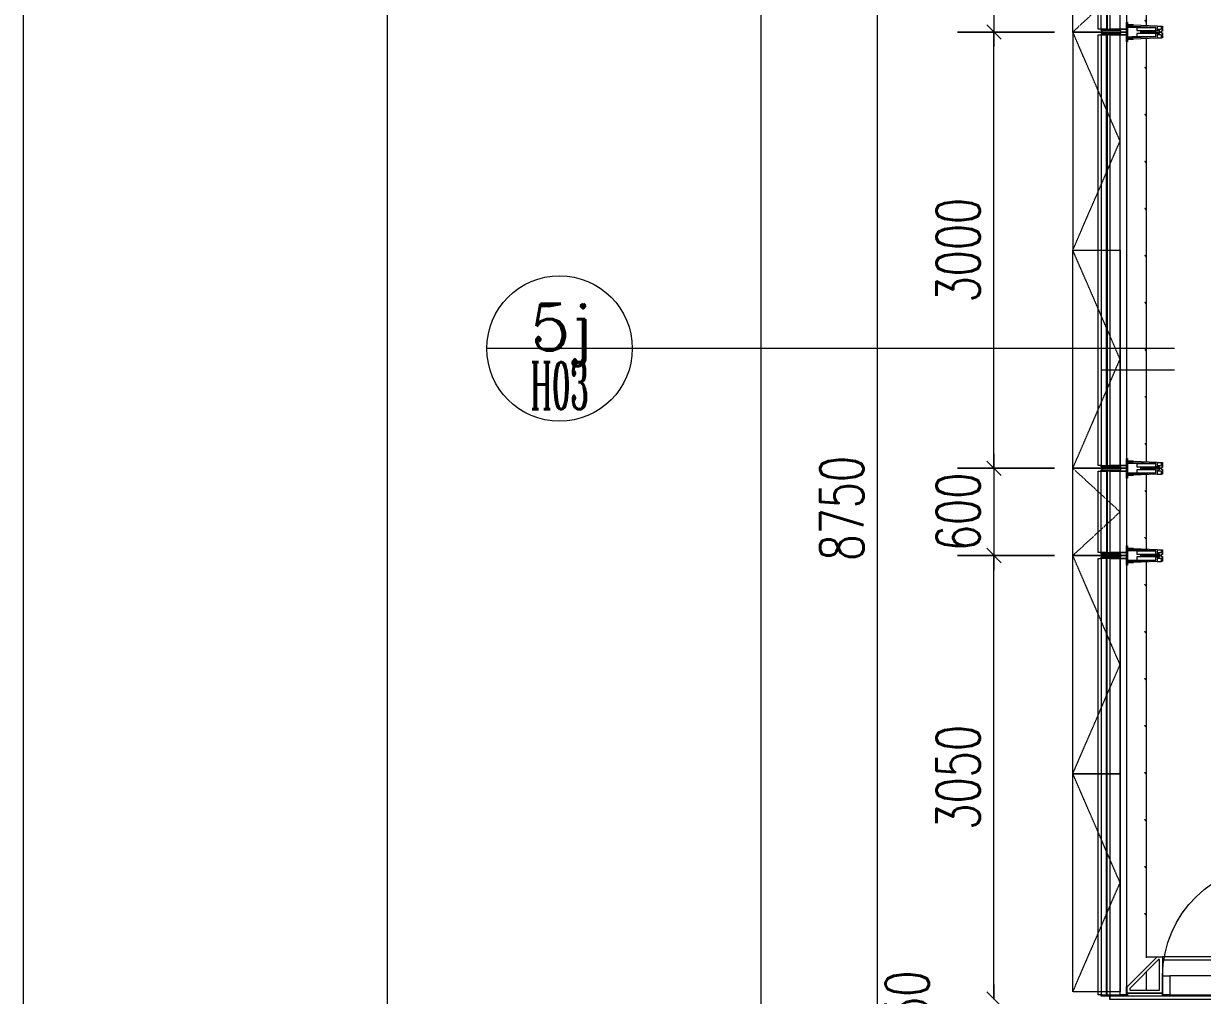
# Model space of a CAD drawing. Header units: millimetres. Extents: x 8533 to 398112, y -117646 to 105276.
# Drawn here: x 145809 to 153913, y 65180 to 71863 of the extents above; entities that cross this region are included whole.
import ezdxf

# ---------------------------------------------------------------- set-up
doc = ezdxf.new("R2010")
doc.units = ezdxf.units.MM
doc.linetypes.add('IMPORT-A-PMDT-10F$0$DASH _2_', pattern=[3.5, 2.5, -1])
for name, color, linetype, lineweight in [('A-D0TE-BF$0$A-Axis', 3, 'Continuous', 13), ('A-DIM-TF$0$A-Dims', 140, 'Continuous', 13), ('A-Iden-10F$0$A-Dims-IDEN', 13, 'Continuous', 13), ('A-PMDT-10F$0$A-GLAZ-CURT-CUT', 52, 'Continuous', 13), ('A-PMDT-10F$0$A-GLAZ-CURT-PRO', 13, 'Continuous', 13), ('A-PMDT-10F$0$Q-CASE-GM', 13, 'Continuous', 13), ('A1$0$TK', 4, 'Continuous', 13), ('A1$0$VHBoundary', 4, 'Continuous', 13), ('塔楼-ARC-10F-20250714_dwg', 8, 'Continuous', 13)]:
    doc.layers.add(name, color=color, linetype=linetype, lineweight=lineweight)
doc.styles.add('Complex_15', font='complex_.ttf', dxfattribs={"width": 1.009615, "height": 321.993789})
doc.styles.add('Complex_16', font='complex_.ttf', dxfattribs={"width": 0.452586, "height": 321.993789})
doc.styles.add('Simplex', font='simplex_.ttf', dxfattribs={"width": 0.705882, "height": 297.5})

# ---------------------------------------------------------------- blocks, each defined once
blk = doc.blocks.new('塔楼-ARC-10F-20250714_dwg_A-D0TE-BF-2024562-10F_ARC_46_000_')
at = {"layer": 'A-D0TE-BF$0$A-Axis'}
blk.add_line((-5416.1, -28250), (-5416.1, 8750), dxfattribs=at)
at = {"layer": 'A-D0TE-BF$0$A-Axis', "flags": 128}
blk.add_lwpolyline([(-4616.1, -28250), (-4616.1, -19500), (-4616.1, -16750), (-4616.1, -12450), (-4616.1, -9450), (-4616.1, -5750), (-4616.1, 0), (-4616.1, 8750)], dxfattribs=at)
at = {"layer": 'A-D0TE-BF$0$A-Axis', "color": 7, "insert": (-5011, 4375), "char_height": 297.5, "width": 917.896, "attachment_point": 2, "rotation": 90, "line_spacing_factor": 1.125731, "style": 'Simplex'}
blk.add_mtext('8750', dxfattribs=at)
blk = doc.blocks.new('塔楼-ARC-10F-20250714_dwg_A-DIM-TF$0$_ArchTick-2024609-10F_ARC_46_000_')
at = {"layer": 'A-DIM-TF$0$A-Dims'}
blk.add_line((-0.5, -0.5), (0.5, 0.5), dxfattribs=at)
blk = doc.blocks.new('塔楼-ARC-10F-20250714_dwg_A-DIM-TF-2024610-10F_ARC_46_000_')
at = {"layer": 'A-DIM-TF$0$A-Dims', "flags": 128}
for points in [[(-3816.1, 8250), (-3816.1, 7650), (-3816.1, 7550)], [(-3816.1, 4749.8), (-3816.1, 4649.8), (-3816.1, 7650)], [(-3816.1, 4649.8), (-3816.1, 4049.7), (-3816.1, 3949.7)], [(-3816.1, 1100), (-3816.1, 1000), (-3816.1, 4049.7)]]:
    blk.add_lwpolyline(points, dxfattribs=at)
for points in [[(-4066.1, 7650), (-3400, 7650)], [(-4066.1, 4649.8), (-3400, 4649.8)], [(-4066.1, 4049.7), (-3400, 4049.7)]]:
    blk.add_lwpolyline(points, close=True, dxfattribs=at)
at = {"xscale": 100, "yscale": 100, "zscale": 100}
for p, rotation in [((-3816.1, 7650), 90), ((-3816.1, 7650), 90), ((-3816.1, 4649.8), 270), ((-3816.1, 4649.8), 270), ((-3816.1, 4049.7), 90), ((-3816.1, 4049.7), 90), ((-3816.1, 1000), 270), ((-3816.1, 1000), 270)]:
    blk.add_blockref('塔楼-ARC-10F-20250714_dwg_A-DIM-TF$0$_ArchTick-2024609-10F_ARC_46_000_', p, dxfattribs=dict(at, rotation=rotation))
at = {"layer": 'A-DIM-TF$0$A-Dims', "color": 7, "char_height": 297.5, "attachment_point": 2, "rotation": 90, "line_spacing_factor": 1.125731, "style": 'Simplex'}
for s, insert, width in [('3000', (-4211, 6149.9), 917.896), ('600', (-4211, 4349.7), 688.422), ('3050', (-4211, 2524.8), 917.896), ('150', (-4561, 924.9), 641.81)]:
    blk.add_mtext(s, dxfattribs=dict(at, insert=insert, width=width))
blk = doc.blocks.new('塔楼-ARC-10F-20250714_dwg_A-Iden-10F-2024611-10F_ARC_46_000_')
at = {"layer": 'A-Iden-10F$0$A-Dims-IDEN'}
blk.add_line((-2574.1, 5323.8), (-3074.1, 5323.8), dxfattribs=at)
at = {"layer": 'A-Iden-10F$0$A-Dims-IDEN', "flags": 128}
blk.add_lwpolyline([(-2574.1, 5473.8), (-5436.7, 5473.8), (-6302.4, 5473.8), (-7302.4, 5473.8)], dxfattribs=at)
at = {"layer": 'A-Iden-10F$0$A-Dims-IDEN'}
blk.add_circle((-6802.4, 5473.8), 500, dxfattribs=at)
at = {"layer": 'A-Iden-10F$0$A-Dims-IDEN', "color": 7, "char_height": 321.99, "attachment_point": 1, "line_spacing_factor": 1.141342}
for s, insert, width, style in [('5j', (-7003.6, 5781.6), 572.596, 'Complex_15'), ('H03', (-7003.6, 5379.1), 521.958, 'Complex_16')]:
    blk.add_mtext(s, dxfattribs=dict(at, insert=insert, width=width, style=style))
blk = doc.blocks.new('塔楼-ARC-10F-20250714_dwg_A-PMDT-10F$0$FP_129-Floor Plan_F10 CAD Export-2024685-10F_ARC_46_000_')
at = {"layer": 'A-PMDT-10F$0$A-GLAZ-CURT-PRO'}
blk.add_line((-255.4, -320.1), (255.4, -320.1), dxfattribs=at)
at = {"layer": 'A-PMDT-10F$0$A-GLAZ-CURT-PRO', "flags": 128}
for points in [[(-128.3, -323.6), (-128.6, -323.6), (-129, -323.5), (-129.4, -323.5), (-129.8, -323.5), (-130.1, -323.4), (-130.5, -323.3), (-130.9, -323.3), (-131.2, -323.2), (-131.6, -323.1), (-132, -323), (-132.3, -322.8), (-132.7, -322.7), (-133.1, -322.6), (-133.4, -322.4), (-133.8, -322.2), (-134.2, -322.1), (-134.6, -321.9), (-134.9, -321.7), (-135.3, -321.5), (-135.7, -321.3), (-136, -321), (-136.4, -320.8), (-136.8, -320.6), (-137.1, -320.3), (-137.5, -320), (-137.9, -319.8), (-138.2, -319.5), (-138.6, -319.2), (-139, -318.9), (-139.4, -318.6), (-139.7, -318.3), (-140.1, -317.9), (-140.5, -317.6), (-140.8, -317.3), (-141.2, -316.9), (-141.6, -316.6), (-141.9, -316.2), (-142.3, -315.8), (-142.7, -315.5), (-143, -315.1), (-143.4, -314.7), (-143.8, -314.3), (-144.2, -313.9), (-144.5, -313.5), (-144.9, -313.1), (-145.3, -312.7), (-145.6, -312.3), (-146, -311.9), (-146.4, -311.4), (-146.7, -311), (-147.1, -310.6)], [(195, -323.6), (194.6, -323.6), (194.3, -323.5), (193.9, -323.5), (193.5, -323.5), (193.2, -323.4), (192.8, -323.3), (192.4, -323.3), (192.1, -323.2), (191.7, -323.1), (191.3, -323), (191, -322.8), (190.6, -322.7), (190.2, -322.6), (189.8, -322.4), (189.5, -322.2), (189.1, -322.1), (188.7, -321.9), (188.4, -321.7), (188, -321.5), (187.6, -321.3), (187.3, -321), (186.9, -320.8), (186.5, -320.6), (186.2, -320.3), (185.8, -320), (185.4, -319.8), (185, -319.5), (184.7, -319.2), (184.3, -318.9), (183.9, -318.6), (183.6, -318.3), (183.2, -317.9), (182.8, -317.6), (182.5, -317.3), (182.1, -316.9), (181.7, -316.6), (181.4, -316.2), (181, -315.8), (180.6, -315.5), (180.2, -315.1), (179.9, -314.7), (179.5, -314.3), (179.1, -313.9), (178.8, -313.5), (178.4, -313.1), (178, -312.7), (177.7, -312.3), (177.3, -311.9), (176.9, -311.4), (176.6, -311), (176.2, -310.6)]]:
    blk.add_lwpolyline(points, dxfattribs=at)
blk = doc.blocks.new('塔楼-ARC-10F-20250714_dwg_A-PMDT-10F$0$CWP_玻璃幕墙 - Tower slope glass H_3000_有窗帘导轨-V127-Floor Plan_F10 CAD Export-2024736-10F_ARC_46_000_')
at = {"layer": 'A-PMDT-10F$0$A-GLAZ-CURT-CUT', "flags": 128}
for points in [[(-280, -185.8), (-280, -140.7), (-290, -140.7), (-290, -145.7), (-300, -145.7), (-300, -185.8)], [(-232.5, -191.8), (-232.5, -187.8), (-251.8, -187.8), (-251.8, -233.8), (-250.1, -192.8), (-233.5, -192.8)], [(233.5, -192.8), (250.1, -192.8), (251.8, -233.8), (251.8, -187.8), (232.5, -187.8), (232.5, -191.8)]]:
    blk.add_lwpolyline(points, dxfattribs=at)
for points in [[(280, -185.8), (280, -140.7), (-280, -140.7), (-280, -185.8)], [(290, -140.7), (280, -140.7), (280, -185.9), (300, -185.9), (300, -145.7), (290, -145.7)], [(-251.8, -187.8), (-251.8, -185.8), (-300, -185.8), (-300, -187.8)], [(-294, -432.5), (-260, -432.5), (-259.8, -426.5), (-280, -426.5), (-280, -396.3), (-258.5, -396.3), (-251.8, -230.8), (-251.8, -187.8), (-300, -187.8), (-300, -192.8), (-261.8, -192.8), (-261.8, -230.6), (-268.1, -386.3), (-290, -386.3), (-290, -412.5), (-300, -412.5), (-300, -422.5), (-294, -422.5)], [(-232.5, -185.8), (-251.8, -185.8), (-251.8, -187.8), (-232.5, -187.8)], [(251.8, -185.8), (232.5, -185.8), (232.5, -187.8), (251.8, -187.8)], [(251.8, -187.8), (300, -187.8), (300, -185.8), (251.8, -185.8)], [(294, -432.5), (294, -422.5), (300, -422.5), (300, -412.5), (290, -412.5), (290, -386.3), (268.1, -386.3), (261.8, -230.6), (261.8, -192.8), (300, -192.8), (300, -187.8), (251.8, -187.8), (251.8, -230.8), (258.5, -396.3), (280, -396.3), (280, -426.5), (259.8, -426.5), (260, -432.5)]]:
    blk.add_lwpolyline(points, close=True, dxfattribs=at)
at = {"layer": 'A-PMDT-10F$0$A-GLAZ-CURT-CUT'}
for centre, start, end in [((-233.5, -191.8), 270, 360), ((233.5, -191.8), 180, 270)]:
    blk.add_arc(centre, 0.998, start, end, dxfattribs=at)
at = {"layer": 'A-PMDT-10F$0$A-GLAZ-CURT-PRO'}
for p, q in [((-280, -53.2), (280, -53.2)), ((-268.1, -255.6), (-268.1, -386.3)), ((268.1, -255.6), (268.1, -386.3)), ((-259.8, -396.3), (-259.8, -426.5)), ((259.8, -396.3), (259.8, -426.5))]:
    blk.add_line(p, q, dxfattribs=at)
at = {"layer": 'A-PMDT-10F$0$A-GLAZ-CURT-PRO', "flags": 128}
for points in [[(280, -10), (280, 10), (-280, 10), (-280, -10)], [(-300, -145.7), (-300, -15), (-290, -15)], [(290, -140.7), (290, -10), (280, -10), (280, -47.9), (280, -10), (-280, -10), (-280, -47.9), (280, -47.9), (280, -50.2), (-280, -50.2), (-280, -47.9), (-280, -10), (-290, -10), (-290, -140.7)], [(290, -15), (300, -15), (300, -145.7)], [(-290, -386.3), (-290, -255.6), (-268.1, -255.6), (-265.6, -192.3)], [(265.6, -192.3), (268.1, -255.6), (290, -255.6), (290, -386.3)], [(-300, -412.5), (-300, -281.8), (-290, -281.8)], [(290, -281.8), (300, -281.8), (300, -412.5)]]:
    blk.add_lwpolyline(points, dxfattribs=at)
for points in [[(-280, -73.2), (-280, -53.2), (-280, -50.8), (280, -50.8), (280, -53.2), (280, -73.2)], [(-280, -71.4), (-280, -140.7)], [(280, -140.7), (280, -71.4)]]:
    blk.add_lwpolyline(points, close=True, dxfattribs=at)
blk.add_blockref('塔楼-ARC-10F-20250714_dwg_A-PMDT-10F$0$FP_129-Floor Plan_F10 CAD Export-2024685-10F_ARC_46_000_', (0, 0))
blk = doc.blocks.new('塔楼-ARC-10F-20250714_dwg_A-PMDT-10F$0$FP_132-Floor Plan_F10 CAD Export-2024687-10F_ARC_46_000_')
at = {"layer": 'A-PMDT-10F$0$A-GLAZ-CURT-PRO'}
blk.add_line((-220, -320.1), (255.4, -320.1), dxfattribs=at)
at = {"layer": 'A-PMDT-10F$0$A-GLAZ-CURT-PRO', "flags": 128}
for points in [[(-84.5, -323.6), (-84.8, -323.6), (-85.2, -323.5), (-85.6, -323.5), (-85.9, -323.5), (-86.3, -323.4), (-86.7, -323.3), (-87, -323.3), (-87.4, -323.2), (-87.8, -323.1), (-88.2, -323), (-88.5, -322.8), (-88.9, -322.7), (-89.3, -322.6), (-89.6, -322.4), (-90, -322.2), (-90.4, -322.1), (-90.7, -321.9), (-91.1, -321.7), (-91.5, -321.5), (-91.8, -321.3), (-92.2, -321), (-92.6, -320.8), (-93, -320.6), (-93.3, -320.3), (-93.7, -320), (-94.1, -319.8), (-94.4, -319.5), (-94.8, -319.2), (-95.2, -318.9), (-95.5, -318.6), (-95.9, -318.3), (-96.3, -317.9), (-96.6, -317.6), (-97, -317.3), (-97.4, -316.9), (-97.8, -316.6), (-98.1, -316.2), (-98.5, -315.8), (-98.9, -315.5), (-99.2, -315.1), (-99.6, -314.7), (-100, -314.3), (-100.3, -313.9), (-100.7, -313.5), (-101.1, -313.1), (-101.4, -312.7), (-101.8, -312.3), (-102.2, -311.9), (-102.6, -311.4), (-102.9, -311), (-103.3, -310.6)], [(238.8, -323.6), (238.5, -323.6), (238.1, -323.5), (237.7, -323.5), (237.4, -323.5), (237, -323.4), (236.6, -323.3), (236.2, -323.3), (235.9, -323.2), (235.5, -323.1), (235.1, -323), (234.8, -322.8), (234.4, -322.7), (234, -322.6), (233.7, -322.4), (233.3, -322.2), (232.9, -322.1), (232.6, -321.9), (232.2, -321.7), (231.8, -321.5), (231.4, -321.3), (231.1, -321), (230.7, -320.8), (230.3, -320.6), (230, -320.3), (229.6, -320), (229.2, -319.8), (228.9, -319.5), (228.5, -319.2), (228.1, -318.9), (227.8, -318.6), (227.4, -318.3), (227, -317.9), (226.6, -317.6), (226.3, -317.3), (225.9, -316.9), (225.5, -316.6), (225.2, -316.2), (224.8, -315.8), (224.4, -315.5), (224.1, -315.1), (223.7, -314.7), (223.3, -314.3), (223, -313.9), (222.6, -313.5), (222.2, -313.1), (221.8, -312.7), (221.5, -312.3), (221.1, -311.9), (220.7, -311.4), (220.4, -311), (220, -310.6)]]:
    blk.add_lwpolyline(points, dxfattribs=at)
blk = doc.blocks.new('塔楼-ARC-10F-20250714_dwg_A-PMDT-10F$0$CWP_玻璃幕墙 - Tower slope glass H_3000_有窗帘导轨-V130-Floor Plan_F10 CAD Export-2024737-10F_ARC_46_000_')
at = {"layer": 'A-PMDT-10F$0$A-GLAZ-CURT-CUT', "flags": 128}
for points in [[(-280, -185.8), (-280, -140.7), (-290, -140.7), (-290, -145.7), (-300, -145.7), (-300, -185.8)], [(-280, -402.3), (-280, -396.3), (-258.5, -396.3), (-251.8, -230.8), (-251.8, -187.8), (-300, -187.8), (-300, -192.8), (-261.8, -192.8), (-261.8, -230.6), (-268.1, -386.3), (-290, -386.3), (-290, -402.3)], [(-232.5, -191.8), (-232.5, -187.8), (-251.8, -187.8), (-251.8, -233.8), (-250.1, -192.8), (-233.5, -192.8)], [(233.5, -192.8), (250.1, -192.8), (251.8, -233.8), (251.8, -187.8), (232.5, -187.8), (232.5, -191.8)], [(-290, -402.5), (-290, -412.5), (-300, -412.5), (-300, -422.5), (-294, -422.5), (-294, -432.5), (-260, -432.5), (-259.8, -426.5), (-280, -426.5), (-280, -402.5)]]:
    blk.add_lwpolyline(points, dxfattribs=at)
for points in [[(280, -185.8), (280, -140.7), (-280, -140.7), (-280, -185.8)], [(290, -140.7), (280, -140.7), (280, -185.9), (300, -185.9), (300, -145.7), (290, -145.7)], [(-251.8, -187.8), (-251.8, -185.8), (-300, -185.8), (-300, -187.8)], [(-232.5, -185.8), (-251.8, -185.8), (-251.8, -187.8), (-232.5, -187.8)], [(251.8, -185.8), (232.5, -185.8), (232.5, -187.8), (251.8, -187.8)], [(251.8, -187.8), (300, -187.8), (300, -185.8), (251.8, -185.8)], [(294, -432.5), (294, -422.5), (300, -422.5), (300, -412.5), (290, -412.5), (290, -386.3), (268.1, -386.3), (261.8, -230.6), (261.8, -192.8), (300, -192.8), (300, -187.8), (251.8, -187.8), (251.8, -230.8), (258.5, -396.3), (280, -396.3), (280, -426.5), (259.8, -426.5), (260, -432.5)]]:
    blk.add_lwpolyline(points, close=True, dxfattribs=at)
at = {"layer": 'A-PMDT-10F$0$A-GLAZ-CURT-CUT'}
for centre, start, end in [((-233.5, -191.8), 270, 360), ((233.5, -191.8), 180, 270)]:
    blk.add_arc(centre, 0.998, start, end, dxfattribs=at)
at = {"layer": 'A-PMDT-10F$0$A-GLAZ-CURT-PRO'}
for p, q in [((-280, -53.2), (280, -53.2)), ((-268.1, -255.6), (-268.1, -386.3)), ((268.1, -255.6), (268.1, -386.3)), ((259.8, -396.3), (259.8, -426.5)), ((-259.8, -422.5), (-259.8, -426.5))]:
    blk.add_line(p, q, dxfattribs=at)
at = {"layer": 'A-PMDT-10F$0$A-GLAZ-CURT-PRO', "flags": 128}
for points in [[(280, -10), (280, 10), (-280, 10), (-280, -10), (-280, -47.9), (280, -47.9), (280, -50.2), (-280, -50.2), (-280, -47.9), (-280, -10), (-290, -10), (-290, -140.7)], [(-300, -145.7), (-300, -15), (-290, -15)], [(290, -140.7), (290, -10), (280, -10), (280, -47.9), (280, -10), (-280, -10)], [(290, -15), (300, -15), (300, -145.7)], [(-290, -386.3), (-290, -255.6), (-268.1, -255.6), (-266.2, -207.8)], [(265.6, -192.3), (268.1, -255.6), (290, -255.6), (290, -386.3)], [(290, -281.8), (300, -281.8), (300, -412.5)]]:
    blk.add_lwpolyline(points, dxfattribs=at)
for points in [[(-280, -73.2), (-280, -53.2), (-280, -50.8), (280, -50.8), (280, -53.2), (280, -73.2)], [(-280, -71.4), (-280, -140.7)], [(280, -140.7), (280, -71.4)]]:
    blk.add_lwpolyline(points, close=True, dxfattribs=at)
blk.add_blockref('塔楼-ARC-10F-20250714_dwg_A-PMDT-10F$0$FP_132-Floor Plan_F10 CAD Export-2024687-10F_ARC_46_000_', (0, 0))
blk = doc.blocks.new('塔楼-ARC-10F-20250714_dwg_A-PMDT-10F$0$FP_135-Floor Plan_F10 CAD Export-2024689-10F_ARC_46_000_')
at = {"layer": 'A-PMDT-10F$0$Q-CASE-GM'}
for p, q in [((-1475.4, -320.1), (1247, -320.1)), ((1344.2, -320.1), (1470, -320.1))]:
    blk.add_line(p, q, dxfattribs=at)
at = {"layer": 'A-PMDT-10F$0$Q-CASE-GM', "flags": 128}
for points in [[(-1301.7, -323.6), (-1302.1, -323.6), (-1302.4, -323.5), (-1302.8, -323.5), (-1303.2, -323.5), (-1303.5, -323.4), (-1303.9, -323.3), (-1304.3, -323.3), (-1304.7, -323.2), (-1305, -323.1), (-1305.4, -323), (-1305.8, -322.8), (-1306.1, -322.7), (-1306.5, -322.6), (-1306.9, -322.4), (-1307.2, -322.2), (-1307.6, -322.1), (-1308, -321.9), (-1308.3, -321.7), (-1308.7, -321.5), (-1309.1, -321.3), (-1309.5, -321), (-1309.8, -320.8), (-1310.2, -320.6), (-1310.6, -320.3), (-1310.9, -320), (-1311.3, -319.8), (-1311.7, -319.5), (-1312, -319.2), (-1312.4, -318.9), (-1312.8, -318.6), (-1313.1, -318.3), (-1313.5, -317.9), (-1313.9, -317.6), (-1314.3, -317.3), (-1314.6, -316.9), (-1315, -316.6), (-1315.4, -316.2), (-1315.7, -315.8), (-1316.1, -315.5), (-1316.5, -315.1), (-1316.8, -314.7), (-1317.2, -314.3), (-1317.6, -313.9), (-1317.9, -313.5), (-1318.3, -313.1), (-1318.7, -312.7), (-1319.1, -312.3), (-1319.4, -311.9), (-1319.8, -311.4), (-1320.2, -311), (-1320.5, -310.6)], [(-978.4, -323.6), (-978.8, -323.6), (-979.1, -323.5), (-979.5, -323.5), (-979.9, -323.5), (-980.3, -323.4), (-980.6, -323.3), (-981, -323.3), (-981.4, -323.2), (-981.7, -323.1), (-982.1, -323), (-982.5, -322.8), (-982.8, -322.7), (-983.2, -322.6), (-983.6, -322.4), (-983.9, -322.2), (-984.3, -322.1), (-984.7, -321.9), (-985.1, -321.7), (-985.4, -321.5), (-985.8, -321.3), (-986.2, -321), (-986.5, -320.8), (-986.9, -320.6), (-987.3, -320.3), (-987.6, -320), (-988, -319.8), (-988.4, -319.5), (-988.7, -319.2), (-989.1, -318.9), (-989.5, -318.6), (-989.9, -318.3), (-990.2, -317.9), (-990.6, -317.6), (-991, -317.3), (-991.3, -316.9), (-991.7, -316.6), (-992.1, -316.2), (-992.4, -315.8), (-992.8, -315.5), (-993.2, -315.1), (-993.5, -314.7), (-993.9, -314.3), (-994.3, -313.9), (-994.7, -313.5), (-995, -313.1), (-995.4, -312.7), (-995.8, -312.3), (-996.1, -311.9), (-996.5, -311.4), (-996.9, -311), (-997.2, -310.6)], [(-655.1, -323.6), (-655.5, -323.6), (-655.9, -323.5), (-656.2, -323.5), (-656.6, -323.5), (-657, -323.4), (-657.3, -323.3), (-657.7, -323.3), (-658.1, -323.2), (-658.4, -323.1), (-658.8, -323), (-659.2, -322.8), (-659.6, -322.7), (-659.9, -322.6), (-660.3, -322.4), (-660.7, -322.2), (-661, -322.1), (-661.4, -321.9), (-661.8, -321.7), (-662.1, -321.5), (-662.5, -321.3), (-662.9, -321), (-663.2, -320.8), (-663.6, -320.6), (-664, -320.3), (-664.4, -320), (-664.7, -319.8), (-665.1, -319.5), (-665.5, -319.2), (-665.8, -318.9), (-666.2, -318.6), (-666.6, -318.3), (-666.9, -317.9), (-667.3, -317.6), (-667.7, -317.3), (-668, -316.9), (-668.4, -316.6), (-668.8, -316.2), (-669.2, -315.8), (-669.5, -315.5), (-669.9, -315.1), (-670.3, -314.7), (-670.6, -314.3), (-671, -313.9), (-671.4, -313.5), (-671.7, -313.1), (-672.1, -312.7), (-672.5, -312.3), (-672.8, -311.9), (-673.2, -311.4), (-673.6, -311), (-674, -310.6)], [(-331.8, -323.6), (-332.2, -323.6), (-332.6, -323.5), (-332.9, -323.5), (-333.3, -323.5), (-333.7, -323.4), (-334, -323.3), (-334.4, -323.3), (-334.8, -323.2), (-335.2, -323.1), (-335.5, -323), (-335.9, -322.8), (-336.3, -322.7), (-336.6, -322.6), (-337, -322.4), (-337.4, -322.2), (-337.7, -322.1), (-338.1, -321.9), (-338.5, -321.7), (-338.8, -321.5), (-339.2, -321.3), (-339.6, -321), (-340, -320.8), (-340.3, -320.6), (-340.7, -320.3), (-341.1, -320), (-341.4, -319.8), (-341.8, -319.5), (-342.2, -319.2), (-342.5, -318.9), (-342.9, -318.6), (-343.3, -318.3), (-343.6, -317.9), (-344, -317.6), (-344.4, -317.3), (-344.8, -316.9), (-345.1, -316.6), (-345.5, -316.2), (-345.9, -315.8), (-346.2, -315.5), (-346.6, -315.1), (-347, -314.7), (-347.3, -314.3), (-347.7, -313.9), (-348.1, -313.5), (-348.4, -313.1), (-348.8, -312.7), (-349.2, -312.3), (-349.6, -311.9), (-349.9, -311.4), (-350.3, -311), (-350.7, -310.6)], [(-8.5, -323.6), (-8.9, -323.6), (-9.3, -323.5), (-9.6, -323.5), (-10, -323.5), (-10.4, -323.4), (-10.8, -323.3), (-11.1, -323.3), (-11.5, -323.2), (-11.9, -323.1), (-12.2, -323), (-12.6, -322.8), (-13, -322.7), (-13.3, -322.6), (-13.7, -322.4), (-14.1, -322.2), (-14.4, -322.1), (-14.8, -321.9), (-15.2, -321.7), (-15.6, -321.5), (-15.9, -321.3), (-16.3, -321), (-16.7, -320.8), (-17, -320.6), (-17.4, -320.3), (-17.8, -320), (-18.1, -319.8), (-18.5, -319.5), (-18.9, -319.2), (-19.2, -318.9), (-19.6, -318.6), (-20, -318.3), (-20.4, -317.9), (-20.7, -317.6), (-21.1, -317.3), (-21.5, -316.9), (-21.8, -316.6), (-22.2, -316.2), (-22.6, -315.8), (-22.9, -315.5), (-23.3, -315.1), (-23.7, -314.7), (-24, -314.3), (-24.4, -313.9), (-24.8, -313.5), (-25.2, -313.1), (-25.5, -312.7), (-25.9, -312.3), (-26.3, -311.9), (-26.6, -311.4), (-27, -311), (-27.4, -310.6)], [(314.7, -323.6), (314.4, -323.6), (314, -323.5), (313.6, -323.5), (313.3, -323.5), (312.9, -323.4), (312.5, -323.3), (312.2, -323.3), (311.8, -323.2), (311.4, -323.1), (311.1, -323), (310.7, -322.8), (310.3, -322.7), (309.9, -322.6), (309.6, -322.4), (309.2, -322.2), (308.8, -322.1), (308.5, -321.9), (308.1, -321.7), (307.7, -321.5), (307.4, -321.3), (307, -321), (306.6, -320.8), (306.3, -320.6), (305.9, -320.3), (305.5, -320), (305.1, -319.8), (304.8, -319.5), (304.4, -319.2), (304, -318.9), (303.7, -318.6), (303.3, -318.3), (302.9, -317.9), (302.6, -317.6), (302.2, -317.3), (301.8, -316.9), (301.5, -316.6), (301.1, -316.2), (300.7, -315.8), (300.3, -315.5), (300, -315.1), (299.6, -314.7), (299.2, -314.3), (298.9, -313.9), (298.5, -313.5), (298.1, -313.1), (297.8, -312.7), (297.4, -312.3), (297, -311.9), (296.7, -311.4), (296.3, -311), (295.9, -310.6)], [(638, -323.6), (637.7, -323.6), (637.3, -323.5), (636.9, -323.5), (636.6, -323.5), (636.2, -323.4), (635.8, -323.3), (635.5, -323.3), (635.1, -323.2), (634.7, -323.1), (634.3, -323), (634, -322.8), (633.6, -322.7), (633.2, -322.6), (632.9, -322.4), (632.5, -322.2), (632.1, -322.1), (631.8, -321.9), (631.4, -321.7), (631, -321.5), (630.7, -321.3), (630.3, -321), (629.9, -320.8), (629.5, -320.6), (629.2, -320.3), (628.8, -320), (628.4, -319.8), (628.1, -319.5), (627.7, -319.2), (627.3, -318.9), (627, -318.6), (626.6, -318.3), (626.2, -317.9), (625.9, -317.6), (625.5, -317.3), (625.1, -316.9), (624.7, -316.6), (624.4, -316.2), (624, -315.8), (623.6, -315.5), (623.3, -315.1), (622.9, -314.7), (622.5, -314.3), (622.2, -313.9), (621.8, -313.5), (621.4, -313.1), (621.1, -312.7), (620.7, -312.3), (620.3, -311.9), (619.9, -311.4), (619.6, -311), (619.2, -310.6)], [(961.3, -323.6), (961, -323.6), (960.6, -323.5), (960.2, -323.5), (959.8, -323.5), (959.5, -323.4), (959.1, -323.3), (958.7, -323.3), (958.4, -323.2), (958, -323.1), (957.6, -323), (957.3, -322.8), (956.9, -322.7), (956.5, -322.6), (956.2, -322.4), (955.8, -322.2), (955.4, -322.1), (955, -321.9), (954.7, -321.7), (954.3, -321.5), (953.9, -321.3), (953.6, -321), (953.2, -320.8), (952.8, -320.6), (952.5, -320.3), (952.1, -320), (951.7, -319.8), (951.4, -319.5), (951, -319.2), (950.6, -318.9), (950.2, -318.6), (949.9, -318.3), (949.5, -317.9), (949.1, -317.6), (948.8, -317.3), (948.4, -316.9), (948, -316.6), (947.7, -316.2), (947.3, -315.8), (946.9, -315.5), (946.6, -315.1), (946.2, -314.7), (945.8, -314.3), (945.4, -313.9), (945.1, -313.5), (944.7, -313.1), (944.3, -312.7), (944, -312.3), (943.6, -311.9), (943.2, -311.4), (942.9, -311), (942.5, -310.6)]]:
    blk.add_lwpolyline(points, dxfattribs=at)
blk = doc.blocks.new('塔楼-ARC-10F-20250714_dwg_A-PMDT-10F$0$FP_136-Floor Plan_F10 CAD Export-2024690-10F_ARC_46_000_')
at = {"layer": 'A-PMDT-10F$0$A-GLAZ-CURT-PRO'}
blk.add_line((1261, -432.5), (1261, -1210), dxfattribs=at)
blk = doc.blocks.new('塔楼-ARC-10F-20250714_dwg_A-PMDT-10F$0$CWP_玻璃幕墙端部 - 塔楼有侧开启扇 H_3000_有窗帘槽-V133-Floor Plan_F10 CAD Export-2024738-10F_ARC_46_000_')
at = {"layer": 'A-PMDT-10F$0$A-GLAZ-CURT-CUT', "flags": 128}
for points in [[(-1500, -140.7), (-1510, -140.7), (-1510, -145.7), (-1520, -145.7), (-1520, -185.8), (-1500, -185.8)], [(1500, -185.8), (1500, -140.7), (-1500, -140.7), (-1500, -185.8)], [(1510, -140.7), (1500, -140.7), (1500, -187.8), (1448.2, -187.8), (1239.1, -396.9), (1239.1, -432.5), (1490, -432.5), (1490, -192.8), (1510, -192.8)], [(-1471.8, -187.8), (-1471.8, -185.8), (-1520, -185.8), (-1520, -187.8)], [(-1514, -432.5), (-1480, -432.5), (-1479.8, -426.5), (-1500, -426.5), (-1500, -396.3), (-1478.5, -396.3), (-1471.8, -230.8), (-1471.8, -187.8), (-1520, -187.8), (-1520, -192.8), (-1481.8, -192.8), (-1481.8, -230.6), (-1488.1, -386.3), (-1510, -386.3), (-1510, -412.5), (-1520, -412.5), (-1520, -422.5), (-1514, -422.5)], [(-1452.5, -185.8), (-1471.8, -185.8), (-1471.8, -187.8), (-1452.5, -187.8)], [(1470, -412.5), (1259.1, -412.5), (1259.1, -405.2), (1456.5, -207.8), (1470, -207.8)], [(1445.8, -185.8), (1445.8, -187.8), (1500, -187.8), (1500, -185.8)], [(1490, -192.8), (1490, -432.5), (1510, -432.5), (1510, -192.8)], [(1370, -432.5), (1370, -482.6), (1500, -482.6), (1500, -432.5)], [(1500, -432.5), (1500, -1210), (1510, -1210), (1510, -432.5)], [(1239.1, -1210), (1239.1, -1400), (1530, -1400), (1530, -1210)], [(1370, -1160), (1370, -1210), (1500, -1210), (1500, -1160)], [(1259.1, -1380), (1259.1, -1230), (1510, -1230), (1510, -1380)]]:
    blk.add_lwpolyline(points, close=True, dxfattribs=at)
blk.add_lwpolyline([(-1452.5, -191.8), (-1452.5, -187.8), (-1471.8, -187.8), (-1471.8, -233.8), (-1470.1, -192.8), (-1453.5, -192.8)], dxfattribs=at)
at = {"layer": 'A-PMDT-10F$0$A-GLAZ-CURT-CUT'}
blk.add_arc((-1453.5, -191.8), 0.998, 270, 360, dxfattribs=at)
at = {"layer": 'A-PMDT-10F$0$A-GLAZ-CURT-PRO'}
for p, q in [((-1500, -140.7), (-1500, -71.4)), ((1500, -71.4), (1500, -140.7)), ((-1488.1, -255.6), (-1488.1, -386.3)), ((1239.1, -319.3), (1239.1, -396.9)), ((-1479.8, -396.3), (-1479.8, -426.5)), ((1239.1, -1210), (1239.1, -432.5)), ((1370, -1160), (1370, -482.6)), ((1370, -1210), (601.7, -1210)), ((1239.1, -1285), (1229.1, -1285)), ((1229.1, -1325), (1239.1, -1325))]:
    blk.add_line(p, q, dxfattribs=at)
at = {"layer": 'A-PMDT-10F$0$A-GLAZ-CURT-PRO', "flags": 128}
for points in [[(-1520, -145.7), (-1520, -15), (-1510, -15)], [(-1500, -47.9), (-1500, -10), (-1510, -10), (-1510, -140.7)], [(1510, -140.7), (1510, -10), (1500, -10), (1500, -47.9)], [(1530, -73.3), (1510, -73.3), (1510, -67.9), (1530, -67.9), (1530, -70.3), (1522, -70.3), (1522, -70.9), (1530, -70.9), (1530, -73.3), (1530, -1210)], [(-1510, -386.3), (-1510, -255.6), (-1488.1, -255.6), (-1485.6, -192.3)], [(-1520, -412.5), (-1520, -281.8), (-1510, -281.8)], [(1229.1, -1320), (1229.1, -1325), (1229.1, -1320), (1229.1, -1290), (1229.1, -1285), (1229.1, -1290)]]:
    blk.add_lwpolyline(points, dxfattribs=at)
at = {"layer": 'A-PMDT-10F$0$A-GLAZ-CURT-PRO'}
blk.add_arc((1379.3, -1210), 777.6, 90.68686, 180, dxfattribs=at)
at = {"layer": 'A-PMDT-10F$0$Q-CASE-GM'}
for p, q in [((1500, -47.9), (-1500, -47.9)), ((-1500, -71.4), (-1500, -140.7)), ((1500, -71.4), (1500, -140.7))]:
    blk.add_line(p, q, dxfattribs=at)
at = {"layer": 'A-PMDT-10F$0$Q-CASE-GM', "flags": 128}
for points in [[(1500, -10), (1500, 10), (-1500, 10), (-1500, -10)], [(1500, -53.2), (1500, -73.2), (-1500, -73.2), (-1500, -53.2), (-1500, -50.8), (1500, -50.8), (1500, -53.2), (-1500, -53.2)]]:
    blk.add_lwpolyline(points, dxfattribs=at)
blk.add_lwpolyline([(-1500, -50.2), (-1500, -47.9), (-1500, -10), (1500, -10), (1500, -47.9), (1500, -50.2)], close=True, dxfattribs=at)
for name in ['塔楼-ARC-10F-20250714_dwg_A-PMDT-10F$0$FP_135-Floor Plan_F10 CAD Export-2024689-10F_ARC_46_000_', '塔楼-ARC-10F-20250714_dwg_A-PMDT-10F$0$FP_136-Floor Plan_F10 CAD Export-2024690-10F_ARC_46_000_']:
    blk.add_blockref(name, (0, 0))
blk = doc.blocks.new('塔楼-ARC-10F-20250714_dwg_A-PMDT-10F$0$FP_139-Floor Plan_F10 CAD Export-2024692-10F_ARC_46_000_')
at = {"layer": 'A-PMDT-10F$0$A-GLAZ-CURT-PRO'}
blk.add_line((-1455.4, -320.1), (1455.4, -320.1), dxfattribs=at)
at = {"layer": 'A-PMDT-10F$0$A-GLAZ-CURT-PRO', "flags": 128}
for points in [[(-1237.9, -323.6), (-1238.2, -323.6), (-1238.6, -323.5), (-1239, -323.5), (-1239.4, -323.5), (-1239.7, -323.4), (-1240.1, -323.3), (-1240.5, -323.3), (-1240.8, -323.2), (-1241.2, -323.1), (-1241.6, -323), (-1241.9, -322.8), (-1242.3, -322.7), (-1242.7, -322.6), (-1243, -322.4), (-1243.4, -322.2), (-1243.8, -322.1), (-1244.2, -321.9), (-1244.5, -321.7), (-1244.9, -321.5), (-1245.3, -321.3), (-1245.6, -321), (-1246, -320.8), (-1246.4, -320.6), (-1246.7, -320.3), (-1247.1, -320), (-1247.5, -319.8), (-1247.8, -319.5), (-1248.2, -319.2), (-1248.6, -318.9), (-1249, -318.6), (-1249.3, -318.3), (-1249.7, -317.9), (-1250.1, -317.6), (-1250.4, -317.3), (-1250.8, -316.9), (-1251.2, -316.6), (-1251.5, -316.2), (-1251.9, -315.8), (-1252.3, -315.5), (-1252.6, -315.1), (-1253, -314.7), (-1253.4, -314.3), (-1253.8, -313.9), (-1254.1, -313.5), (-1254.5, -313.1), (-1254.9, -312.7), (-1255.2, -312.3), (-1255.6, -311.9), (-1256, -311.4), (-1256.3, -311), (-1256.7, -310.6)], [(-914.6, -323.6), (-915, -323.6), (-915.3, -323.5), (-915.7, -323.5), (-916.1, -323.5), (-916.4, -323.4), (-916.8, -323.3), (-917.2, -323.3), (-917.5, -323.2), (-917.9, -323.1), (-918.3, -323), (-918.7, -322.8), (-919, -322.7), (-919.4, -322.6), (-919.8, -322.4), (-920.1, -322.2), (-920.5, -322.1), (-920.9, -321.9), (-921.2, -321.7), (-921.6, -321.5), (-922, -321.3), (-922.3, -321), (-922.7, -320.8), (-923.1, -320.6), (-923.5, -320.3), (-923.8, -320), (-924.2, -319.8), (-924.6, -319.5), (-924.9, -319.2), (-925.3, -318.9), (-925.7, -318.6), (-926, -318.3), (-926.4, -317.9), (-926.8, -317.6), (-927.1, -317.3), (-927.5, -316.9), (-927.9, -316.6), (-928.3, -316.2), (-928.6, -315.8), (-929, -315.5), (-929.4, -315.1), (-929.7, -314.7), (-930.1, -314.3), (-930.5, -313.9), (-930.8, -313.5), (-931.2, -313.1), (-931.6, -312.7), (-931.9, -312.3), (-932.3, -311.9), (-932.7, -311.4), (-933.1, -311), (-933.4, -310.6)], [(-591.3, -323.6), (-591.7, -323.6), (-592, -323.5), (-592.4, -323.5), (-592.8, -323.5), (-593.1, -323.4), (-593.5, -323.3), (-593.9, -323.3), (-594.3, -323.2), (-594.6, -323.1), (-595, -323), (-595.4, -322.8), (-595.7, -322.7), (-596.1, -322.6), (-596.5, -322.4), (-596.8, -322.2), (-597.2, -322.1), (-597.6, -321.9), (-597.9, -321.7), (-598.3, -321.5), (-598.7, -321.3), (-599.1, -321), (-599.4, -320.8), (-599.8, -320.6), (-600.2, -320.3), (-600.5, -320), (-600.9, -319.8), (-601.3, -319.5), (-601.6, -319.2), (-602, -318.9), (-602.4, -318.6), (-602.7, -318.3), (-603.1, -317.9), (-603.5, -317.6), (-603.9, -317.3), (-604.2, -316.9), (-604.6, -316.6), (-605, -316.2), (-605.3, -315.8), (-605.7, -315.5), (-606.1, -315.1), (-606.4, -314.7), (-606.8, -314.3), (-607.2, -313.9), (-607.5, -313.5), (-607.9, -313.1), (-608.3, -312.7), (-608.7, -312.3), (-609, -311.9), (-609.4, -311.4), (-609.8, -311), (-610.1, -310.6)], [(-268, -323.6), (-268.4, -323.6), (-268.7, -323.5), (-269.1, -323.5), (-269.5, -323.5), (-269.9, -323.4), (-270.2, -323.3), (-270.6, -323.3), (-271, -323.2), (-271.3, -323.1), (-271.7, -323), (-272.1, -322.8), (-272.4, -322.7), (-272.8, -322.6), (-273.2, -322.4), (-273.6, -322.2), (-273.9, -322.1), (-274.3, -321.9), (-274.7, -321.7), (-275, -321.5), (-275.4, -321.3), (-275.8, -321), (-276.1, -320.8), (-276.5, -320.6), (-276.9, -320.3), (-277.2, -320), (-277.6, -319.8), (-278, -319.5), (-278.4, -319.2), (-278.7, -318.9), (-279.1, -318.6), (-279.5, -318.3), (-279.8, -317.9), (-280.2, -317.6), (-280.6, -317.3), (-280.9, -316.9), (-281.3, -316.6), (-281.7, -316.2), (-282, -315.8), (-282.4, -315.5), (-282.8, -315.1), (-283.2, -314.7), (-283.5, -314.3), (-283.9, -313.9), (-284.3, -313.5), (-284.6, -313.1), (-285, -312.7), (-285.4, -312.3), (-285.7, -311.9), (-286.1, -311.4), (-286.5, -311), (-286.8, -310.6)], [(55.3, -323.6), (54.9, -323.6), (54.5, -323.5), (54.2, -323.5), (53.8, -323.5), (53.4, -323.4), (53.1, -323.3), (52.7, -323.3), (52.3, -323.2), (52, -323.1), (51.6, -323), (51.2, -322.8), (50.8, -322.7), (50.5, -322.6), (50.1, -322.4), (49.7, -322.2), (49.4, -322.1), (49, -321.9), (48.6, -321.7), (48.3, -321.5), (47.9, -321.3), (47.5, -321), (47.2, -320.8), (46.8, -320.6), (46.4, -320.3), (46, -320), (45.7, -319.8), (45.3, -319.5), (44.9, -319.2), (44.6, -318.9), (44.2, -318.6), (43.8, -318.3), (43.5, -317.9), (43.1, -317.6), (42.7, -317.3), (42.4, -316.9), (42, -316.6), (41.6, -316.2), (41.2, -315.8), (40.9, -315.5), (40.5, -315.1), (40.1, -314.7), (39.8, -314.3), (39.4, -313.9), (39, -313.5), (38.7, -313.1), (38.3, -312.7), (37.9, -312.3), (37.6, -311.9), (37.2, -311.4), (36.8, -311), (36.4, -310.6)], [(378.6, -323.6), (378.2, -323.6), (377.8, -323.5), (377.5, -323.5), (377.1, -323.5), (376.7, -323.4), (376.4, -323.3), (376, -323.3), (375.6, -323.2), (375.2, -323.1), (374.9, -323), (374.5, -322.8), (374.1, -322.7), (373.8, -322.6), (373.4, -322.4), (373, -322.2), (372.7, -322.1), (372.3, -321.9), (371.9, -321.7), (371.6, -321.5), (371.2, -321.3), (370.8, -321), (370.4, -320.8), (370.1, -320.6), (369.7, -320.3), (369.3, -320), (369, -319.8), (368.6, -319.5), (368.2, -319.2), (367.9, -318.9), (367.5, -318.6), (367.1, -318.3), (366.8, -317.9), (366.4, -317.6), (366, -317.3), (365.6, -316.9), (365.3, -316.6), (364.9, -316.2), (364.5, -315.8), (364.2, -315.5), (363.8, -315.1), (363.4, -314.7), (363.1, -314.3), (362.7, -313.9), (362.3, -313.5), (362, -313.1), (361.6, -312.7), (361.2, -312.3), (360.8, -311.9), (360.5, -311.4), (360.1, -311), (359.7, -310.6)], [(701.9, -323.6), (701.5, -323.6), (701.1, -323.5), (700.7, -323.5), (700.4, -323.5), (700, -323.4), (699.6, -323.3), (699.3, -323.3), (698.9, -323.2), (698.5, -323.1), (698.2, -323), (697.8, -322.8), (697.4, -322.7), (697.1, -322.6), (696.7, -322.4), (696.3, -322.2), (695.9, -322.1), (695.6, -321.9), (695.2, -321.7), (694.8, -321.5), (694.5, -321.3), (694.1, -321), (693.7, -320.8), (693.4, -320.6), (693, -320.3), (692.6, -320), (692.3, -319.8), (691.9, -319.5), (691.5, -319.2), (691.1, -318.9), (690.8, -318.6), (690.4, -318.3), (690, -317.9), (689.7, -317.6), (689.3, -317.3), (688.9, -316.9), (688.6, -316.6), (688.2, -316.2), (687.8, -315.8), (687.5, -315.5), (687.1, -315.1), (686.7, -314.7), (686.3, -314.3), (686, -313.9), (685.6, -313.5), (685.2, -313.1), (684.9, -312.7), (684.5, -312.3), (684.1, -311.9), (683.8, -311.4), (683.4, -311), (683, -310.6)], [(1025.1, -323.6), (1024.8, -323.6), (1024.4, -323.5), (1024, -323.5), (1023.7, -323.5), (1023.3, -323.4), (1022.9, -323.3), (1022.6, -323.3), (1022.2, -323.2), (1021.8, -323.1), (1021.5, -323), (1021.1, -322.8), (1020.7, -322.7), (1020.3, -322.6), (1020, -322.4), (1019.6, -322.2), (1019.2, -322.1), (1018.9, -321.9), (1018.5, -321.7), (1018.1, -321.5), (1017.8, -321.3), (1017.4, -321), (1017, -320.8), (1016.7, -320.6), (1016.3, -320.3), (1015.9, -320), (1015.5, -319.8), (1015.2, -319.5), (1014.8, -319.2), (1014.4, -318.9), (1014.1, -318.6), (1013.7, -318.3), (1013.3, -317.9), (1013, -317.6), (1012.6, -317.3), (1012.2, -316.9), (1011.9, -316.6), (1011.5, -316.2), (1011.1, -315.8), (1010.7, -315.5), (1010.4, -315.1), (1010, -314.7), (1009.6, -314.3), (1009.3, -313.9), (1008.9, -313.5), (1008.5, -313.1), (1008.2, -312.7), (1007.8, -312.3), (1007.4, -311.9), (1007.1, -311.4), (1006.7, -311), (1006.3, -310.6)], [(1348.4, -323.6), (1348.1, -323.6), (1347.7, -323.5), (1347.3, -323.5), (1347, -323.5), (1346.6, -323.4), (1346.2, -323.3), (1345.8, -323.3), (1345.5, -323.2), (1345.1, -323.1), (1344.7, -323), (1344.4, -322.8), (1344, -322.7), (1343.6, -322.6), (1343.3, -322.4), (1342.9, -322.2), (1342.5, -322.1), (1342.2, -321.9), (1341.8, -321.7), (1341.4, -321.5), (1341, -321.3), (1340.7, -321), (1340.3, -320.8), (1339.9, -320.6), (1339.6, -320.3), (1339.2, -320), (1338.8, -319.8), (1338.5, -319.5), (1338.1, -319.2), (1337.7, -318.9), (1337.4, -318.6), (1337, -318.3), (1336.6, -317.9), (1336.2, -317.6), (1335.9, -317.3), (1335.5, -316.9), (1335.1, -316.6), (1334.8, -316.2), (1334.4, -315.8), (1334, -315.5), (1333.7, -315.1), (1333.3, -314.7), (1332.9, -314.3), (1332.6, -313.9), (1332.2, -313.5), (1331.8, -313.1), (1331.4, -312.7), (1331.1, -312.3), (1330.7, -311.9), (1330.3, -311.4), (1330, -311), (1329.6, -310.6)]]:
    blk.add_lwpolyline(points, dxfattribs=at)
blk = doc.blocks.new('塔楼-ARC-10F-20250714_dwg_A-PMDT-10F$0$CWP_玻璃幕墙 - Tower slope glass H_3000_有窗帘导轨-V137-Floor Plan_F10 CAD Export-2024739-10F_ARC_46_000_')
at = {"layer": 'A-PMDT-10F$0$A-GLAZ-CURT-CUT', "flags": 128}
for points in [[(-1480, -185.8), (-1480, -140.7), (-1490, -140.7), (-1490, -145.7), (-1500, -145.7), (-1500, -185.8)], [(-1432.5, -191.8), (-1432.5, -187.8), (-1451.8, -187.8), (-1451.8, -233.8), (-1450.1, -192.8), (-1433.5, -192.8)], [(1433.5, -192.8), (1450.1, -192.8), (1451.8, -233.8), (1451.8, -187.8), (1432.5, -187.8), (1432.5, -191.8)]]:
    blk.add_lwpolyline(points, dxfattribs=at)
for points in [[(1480, -185.8), (1480, -140.7), (-1480, -140.7), (-1480, -185.8)], [(1490, -140.7), (1480, -140.7), (1480, -185.9), (1500, -185.9), (1500, -145.7), (1490, -145.7)], [(-1451.8, -187.8), (-1451.8, -185.8), (-1500, -185.8), (-1500, -187.8)], [(-1494, -432.5), (-1460, -432.5), (-1459.8, -426.5), (-1480, -426.5), (-1480, -396.3), (-1458.5, -396.3), (-1451.8, -230.8), (-1451.8, -187.8), (-1500, -187.8), (-1500, -192.8), (-1461.8, -192.8), (-1461.8, -230.6), (-1468.1, -386.3), (-1490, -386.3), (-1490, -412.5), (-1500, -412.5), (-1500, -422.5), (-1494, -422.5)], [(-1432.5, -185.8), (-1451.8, -185.8), (-1451.8, -187.8), (-1432.5, -187.8)], [(1451.8, -185.8), (1432.5, -185.8), (1432.5, -187.8), (1451.8, -187.8)], [(1451.8, -187.8), (1500, -187.8), (1500, -185.8), (1451.8, -185.8)], [(1494, -432.5), (1494, -422.5), (1500, -422.5), (1500, -412.5), (1490, -412.5), (1490, -386.3), (1468.1, -386.3), (1461.8, -230.6), (1461.8, -192.8), (1500, -192.8), (1500, -187.8), (1451.8, -187.8), (1451.8, -230.8), (1458.5, -396.3), (1480, -396.3), (1480, -426.5), (1459.8, -426.5), (1460, -432.5)]]:
    blk.add_lwpolyline(points, close=True, dxfattribs=at)
at = {"layer": 'A-PMDT-10F$0$A-GLAZ-CURT-CUT'}
for centre, start, end in [((-1433.5, -191.8), 270, 360), ((1433.5, -191.8), 180, 270)]:
    blk.add_arc(centre, 0.998, start, end, dxfattribs=at)
at = {"layer": 'A-PMDT-10F$0$A-GLAZ-CURT-PRO'}
for p, q in [((-1480, -53.2), (1480, -53.2)), ((-1468.1, -255.6), (-1468.1, -386.3)), ((1468.1, -255.6), (1468.1, -386.3)), ((-1459.8, -396.3), (-1459.8, -426.5)), ((1459.8, -396.3), (1459.8, -426.5))]:
    blk.add_line(p, q, dxfattribs=at)
at = {"layer": 'A-PMDT-10F$0$A-GLAZ-CURT-PRO', "flags": 128}
for points in [[(1480, -10), (1480, 10), (-1480, 10), (-1480, -10)], [(-1500, -145.7), (-1500, -15), (-1490, -15)], [(-1490, -140.7), (-1490, -10), (-1480, -10), (-1480, -47.9), (-1480, -50.2), (1480, -50.2), (1480, -47.9), (-1480, -47.9), (-1480, -10), (1480, -10), (1480, -47.9)], [(1490, -140.7), (1490, -10), (1480, -10), (1480, -47.9)], [(1490, -15), (1500, -15), (1500, -145.7)], [(-1490, -386.3), (-1490, -255.6), (-1468.1, -255.6), (-1465.6, -192.3)], [(1465.6, -192.3), (1468.1, -255.6), (1490, -255.6), (1490, -386.3)], [(-1500, -412.5), (-1500, -281.8), (-1490, -281.8)], [(1490, -281.8), (1500, -281.8), (1500, -412.5)]]:
    blk.add_lwpolyline(points, dxfattribs=at)
for points in [[(-1480, -73.2), (-1480, -53.2), (-1480, -50.8), (1480, -50.8), (1480, -53.2), (1480, -73.2)], [(-1480, -71.4), (-1480, -140.7)], [(1480, -140.7), (1480, -71.4)]]:
    blk.add_lwpolyline(points, close=True, dxfattribs=at)
blk.add_blockref('塔楼-ARC-10F-20250714_dwg_A-PMDT-10F$0$FP_139-Floor Plan_F10 CAD Export-2024692-10F_ARC_46_000_', (0, 0))
blk = doc.blocks.new('塔楼-ARC-10F-20250714_dwg_A-PMDT-10F$0$MQ-L10-2024759-10F_ARC_46_000_')
at = {"layer": 'A-PMDT-10F$0$A-GLAZ-CURT-PRO', "linetype": 'IMPORT-A-PMDT-10F$0$DASH _2_', "flags": 128}
for points in [[(73370.4, -58469.2), (73695.4, -59181.2), (73370.4, -59893.2), (73695.4, -60605.2), (73370.4, -61317.2), (73695.4, -61617.2), (73370.4, -61917.3), (73370.4, -61317.2), (73695.4, -61317.2), (73695.4, -59893.2), (73370.4, -59893.2), (73370.4, -61317.2), (73695.4, -61317.2)], [(73370.4, -68517.4), (73695.4, -67767.4), (73370.4, -67017.4), (73695.4, -66267.4), (73370.4, -65517.4), (73695.4, -65217.4), (73370.4, -64917.3), (73695.4, -64167.3), (73370.4, -63417.3), (73695.4, -62667.3), (73370.4, -61917.3), (73695.4, -61917.3)], [(73695.4, -65517.4), (73695.4, -67017.4), (73370.4, -67017.4), (73370.4, -65517.4), (73695.4, -65517.4), (73370.4, -65517.4), (73370.4, -64917.3), (73695.4, -64917.3)]]:
    blk.add_lwpolyline(points, dxfattribs=at)
for points in [[(73695.4, -63417.3), (73695.4, -61917.3), (73370.4, -61917.3), (73370.4, -63417.3), (73695.4, -63417.3), (73695.4, -64917.3), (73370.4, -64917.3), (73370.4, -63417.3)], [(73695.4, -67017.4), (73695.4, -68517.4), (73370.4, -68517.4), (73370.4, -67017.4)]]:
    blk.add_lwpolyline(points, close=True, dxfattribs=at)
at = {"extrusion": (0, 0, -1), "zscale": -1, "rotation": 269.9999999999941}
for name, p in [('塔楼-ARC-10F-20250714_dwg_A-PMDT-10F$0$CWP_玻璃幕墙 - Tower slope glass H_3000_有窗帘导轨-V130-Floor Plan_F10 CAD Export-2024737-10F_ARC_46_000_', (-73554.7, -61617.2)), ('塔楼-ARC-10F-20250714_dwg_A-PMDT-10F$0$CWP_玻璃幕墙 - Tower slope glass H_3000_有窗帘导轨-V137-Floor Plan_F10 CAD Export-2024739-10F_ARC_46_000_', (-73554.7, -63417.2)), ('塔楼-ARC-10F-20250714_dwg_A-PMDT-10F$0$CWP_玻璃幕墙 - Tower slope glass H_3000_有窗帘导轨-V127-Floor Plan_F10 CAD Export-2024736-10F_ARC_46_000_', (-73554.7, -65217.2)), ('塔楼-ARC-10F-20250714_dwg_A-PMDT-10F$0$CWP_玻璃幕墙端部 - 塔楼有侧开启扇 H_3000_有窗帘槽-V133-Floor Plan_F10 CAD Export-2024738-10F_ARC_46_000_', (-73554.7, -67037.2))]:
    blk.add_blockref(name, p, dxfattribs=at)
blk = doc.blocks.new('塔楼-ARC-10F-20250714_dwg_A-PMDT-10F-2024812-10F_ARC_46_000_')
for name, p in [('塔楼-ARC-10F-20250714_dwg_A-Iden-10F-2024611-10F_ARC_46_000_', (0, 0)), ('塔楼-ARC-10F-20250714_dwg_A-D0TE-BF-2024562-10F_ARC_46_000_', (0, 0)), ('塔楼-ARC-10F-20250714_dwg_A-DIM-TF-2024610-10F_ARC_46_000_', (0, 0)), ('塔楼-ARC-10F-20250714_dwg_A-PMDT-10F$0$MQ-L10-2024759-10F_ARC_46_000_', (-76644.7, 69567.2))]:
    blk.add_blockref(name, p)
blk = doc.blocks.new('塔楼-ARC-10F-20250714_dwg_A1$0$template_31-施工图_A1_A1_0_0000_96bfb8f6bf39ce896c2a6bb48d8e90ee-2024813-10F_ARC_46_000_')
at = {"layer": 'A1$0$TK', "flags": 128}
for points in [[(0, 594), (841, 594), (841, 0), (0, 0)], [(25, 584), (25, 10), (831, 10), (831, 584)]]:
    blk.add_lwpolyline(points, close=True, dxfattribs=at)
at = {"layer": 'A1$0$VHBoundary', "flags": 128}
blk.add_lwpolyline([(0, 594), (841, 594), (841, 0), (0, 0)], close=True, dxfattribs=at)
blk = doc.blocks.new('塔楼-ARC-10F-20250714_dwg_A1-2024814-10F_ARC_46_000_')
at = {"xscale": 100, "yscale": 100, "zscale": 100}
blk.add_blockref('塔楼-ARC-10F-20250714_dwg_A1$0$template_31-施工图_A1_A1_0_0000_96bfb8f6bf39ce896c2a6bb48d8e90ee-2024813-10F_ARC_46_000_', (78605.9, 14590.5), dxfattribs=at)
blk = doc.blocks.new('塔楼-ARC-10F-20250714_dwg-2024558-10F_ARC_46_000_')
for name, p in [('塔楼-ARC-10F-20250714_dwg_A-PMDT-10F-2024812-10F_ARC_46_000_', (1173208, 610815.5)), ('塔楼-ARC-10F-20250714_dwg_A1-2024814-10F_ARC_46_000_', (1084114.7, 555274.3))]:
    blk.add_blockref(name, p)

msp = doc.modelspace()

# ---------------------------------------------------------------- block references
at = {"layer": '塔楼-ARC-10F-20250714_dwg', "color": 7}
msp.add_blockref('塔楼-ARC-10F-20250714_dwg-2024558-10F_ARC_46_000_', (-1016911.6, -546660.4), dxfattribs=at)

doc.saveas('drawing.dxf')
